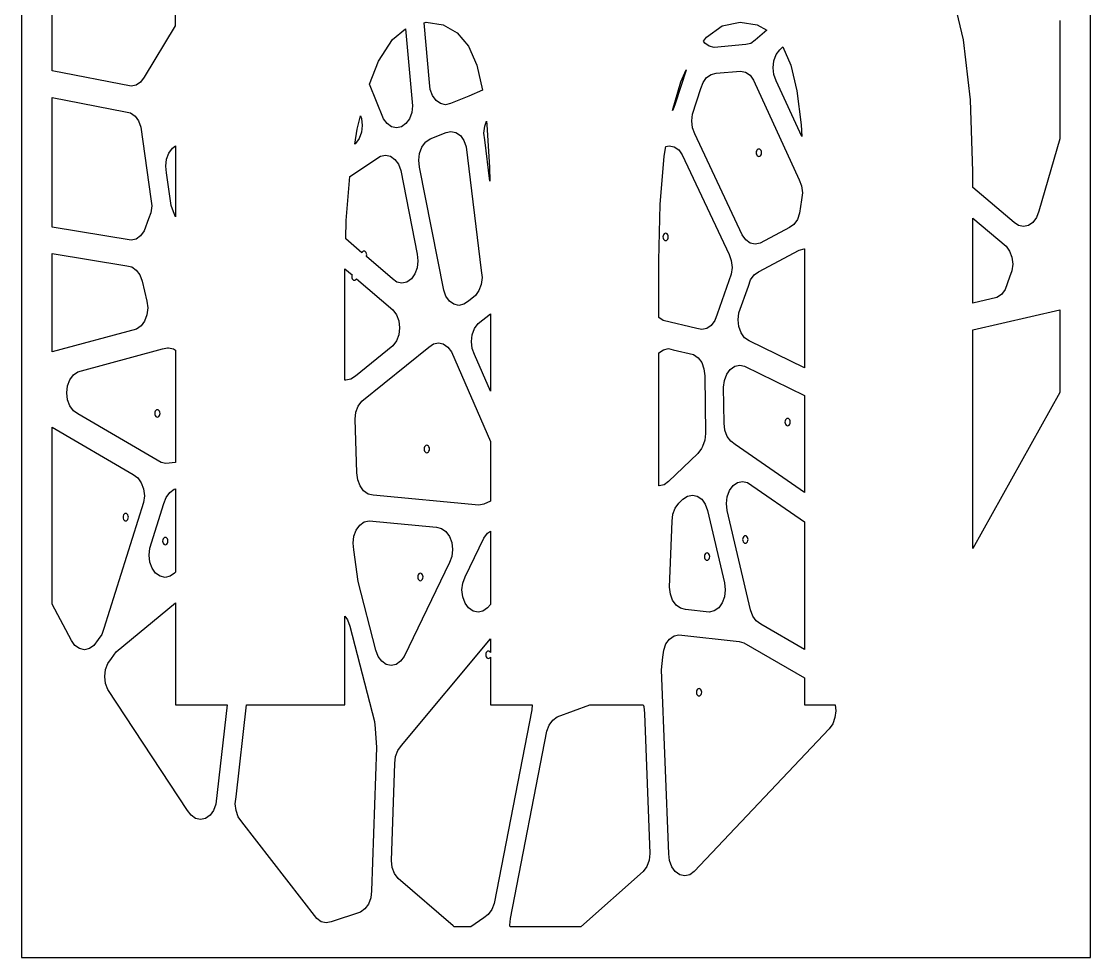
# Model space of a CAD drawing. Header units: metres. Extents: x 5 to 4553, y 5 to 890.
# Drawn here: x 1701 to 2221, y 5 to 460 of the extents above; entities that cross this region are included whole.
import ezdxf

# ---------------------------------------------------------------- set-up
doc = ezdxf.new("R2010")
doc.units = ezdxf.units.M

msp = doc.modelspace()

# ---------------------------------------------------------------- linework, layer by layer
for p, q in [((1701, 890), (1701, 5)), ((2221, 5), (2221, 890)), ((1716, 435.914), (1716, 546.756)), ((1775.82, 464.403), (1775.85, 457.821)), ((2159.21, 451.081), (2155.94, 464.636)), ((1775.85, 457.821), (1760.74, 432.92)), ((1896.82, 459.377), (1897.81, 459.618)), ((1899.5, 430.307), (1896.82, 459.377)), ((1897.81, 459.618), (1906.09, 458.315)), ((1906.09, 458.315), (1912.95, 454.406)), ((2034.17, 452.384), (2041.89, 457.81)), ((2041.89, 457.81), (2050.57, 459.618)), ((2050.57, 459.618), (2058.85, 458.315)), ((2058.85, 458.315), (2063.46, 455.685)), ((2206, 460.395), (2206, 402.898)), ((1881.41, 451.171), (1887.79, 456.411)), ((1887.79, 456.411), (1891.23, 419.044)), ((1912.95, 454.406), (1918.4, 447.891)), ((2063.46, 455.685), (2057.94, 450.863)), ((1874.66, 440.613), (1881.41, 451.171)), ((1918.4, 447.891), (1922.43, 438.77)), ((2032.69, 450.41), (2034.17, 452.384)), ((2033.38, 449.462), (2032.69, 450.41)), ((2035.55, 447.928), (2033.38, 449.462)), ((2037.96, 447.399), (2035.55, 447.928)), ((2053.35, 448.801), (2037.96, 447.399)), ((2055.76, 449.329), (2053.35, 448.801)), ((2057.94, 450.863), (2055.76, 449.329)), ((2069.78, 446.247), (2071.3, 447.571)), ((2071.3, 447.571), (2075.19, 438.77)), ((2162.65, 421.809), (2159.21, 451.081)), ((2066.95, 440.847), (2068.06, 443.858)), ((2068.06, 443.858), (2069.78, 446.247)), ((1870.28, 429.441), (1874.66, 440.613)), ((1922.43, 438.77), (1925.28, 426.556)), ((2066.57, 437.51), (2066.95, 440.847)), ((2066.95, 434.172), (2066.57, 437.51)), ((2075.19, 438.77), (2078.1, 426.302)), ((1754.43, 428.468), (1716, 435.914)), ((1760.74, 432.92), (1759.01, 430.53)), ((2024.28, 436.317), (2018.91, 419.945)), ((2021.63, 430.683), (2024.3, 436.529)), ((2024.3, 436.529), (2024.28, 436.317)), ((2032.55, 430.355), (2034.27, 432.744)), ((2034.27, 432.744), (2036.45, 434.278)), ((2036.45, 434.278), (2038.86, 434.807)), ((2038.86, 434.807), (2050.8, 435.894)), ((2050.8, 435.894), (2053.21, 435.365)), ((2053.21, 435.365), (2055.38, 433.831)), ((2055.38, 433.831), (2057.11, 431.442)), ((2068.06, 431.161), (2066.95, 434.172)), ((1756.84, 428.996), (1754.43, 428.468)), ((1759.01, 430.53), (1756.84, 428.996)), ((1877.12, 412.695), (1870.28, 429.441)), ((1899.88, 426.969), (1899.5, 430.307)), ((1900.99, 423.959), (1899.88, 426.969)), ((1925.28, 426.556), (1918.62, 423.59)), ((2017.66, 416.74), (2021.63, 430.683)), ((2027.39, 414.993), (2031.44, 427.344)), ((2031.44, 427.344), (2032.55, 430.355)), ((2057.11, 431.442), (2079.34, 383.046)), ((2080.52, 404.029), (2068.06, 431.161)), ((1716, 360.006), (1716, 422.981)), ((1716, 422.981), (1751.71, 416.061)), ((1902.71, 421.57), (1900.99, 423.959)), ((1904.89, 420.035), (1902.71, 421.57)), ((1918.62, 423.59), (1909.71, 420.035)), ((2078.1, 426.302), (2080.18, 409.746)), ((2163.79, 387.011), (2162.65, 421.809)), ((1751.71, 416.061), (1754.12, 415.532)), ((1891.23, 419.044), (1890.85, 415.706)), ((1907.3, 419.507), (1904.89, 420.035)), ((1909.71, 420.035), (1907.3, 419.507)), ((2017.8, 416.934), (2017.66, 416.74)), ((2018.91, 419.945), (2017.8, 416.934)), ((1754.12, 415.532), (1756.29, 413.998)), ((1756.29, 413.998), (1758.02, 411.609)), ((1758.02, 411.609), (1759.13, 408.598)), ((1864.23, 407.612), (1865.9, 414.14)), ((1865.9, 414.14), (1866.38, 412.81)), ((1866.38, 412.81), (1866.77, 409.473)), ((1878.85, 410.306), (1877.12, 412.695)), ((1889.74, 412.695), (1888.02, 410.306)), ((1890.85, 415.706), (1889.74, 412.695)), ((1926.34, 409.088), (1927.2, 411.438)), ((1927.2, 411.438), (1927.42, 409.746)), ((2027, 411.656), (2027.39, 414.993)), ((2027.39, 408.319), (2027, 411.656)), ((1759.13, 408.598), (1763.99, 373.717)), ((1863.09, 400.41), (1864.23, 407.612)), ((1866.38, 406.136), (1865.28, 403.125)), ((1866.77, 409.473), (1866.38, 406.136)), ((1881.02, 408.772), (1878.85, 410.306)), ((1883.43, 408.244), (1881.02, 408.772)), ((1885.84, 408.772), (1883.43, 408.244)), ((1888.02, 410.306), (1885.84, 408.772)), ((1899.85, 402.977), (1907.51, 406.035)), ((1907.51, 406.035), (1909.92, 406.564)), ((1909.92, 406.564), (1912.33, 406.035)), ((1912.33, 406.035), (1914.51, 404.501)), ((1925.96, 405.751), (1926.34, 409.088)), ((1926.34, 402.414), (1925.96, 405.751)), ((1927.42, 409.746), (1928.66, 389.101)), ((2028.49, 405.308), (2027.39, 408.319)), ((2080.18, 409.746), (2080.52, 404.029)), ((1863.55, 400.736), (1863.09, 400.41)), ((1865.28, 403.125), (1863.55, 400.736)), ((1895.74, 398.854), (1897.47, 401.244)), ((1897.47, 401.244), (1897.67, 401.443)), ((1897.67, 401.443), (1899.85, 402.977)), ((1914.51, 404.501), (1916.23, 402.112)), ((1916.23, 402.112), (1917.34, 399.101)), ((1928.78, 382.35), (1926.34, 402.414)), ((2051.61, 356.198), (2028.49, 405.308)), ((2206, 402.898), (2195.78, 367.74)), ((1771.62, 393.016), (1772.73, 396.027)), ((1772.73, 396.027), (1774.45, 398.416)), ((1774.45, 398.416), (1775.96, 399.477)), ((1775.96, 399.477), (1775.96, 365.035)), ((1894.25, 392.506), (1894.63, 395.844)), ((1894.63, 395.844), (1895.74, 398.854)), ((1917.34, 399.101), (1924.66, 338.864)), ((2013.68, 394.515), (2014.47, 399.238)), ((2014.47, 399.238), (2016.08, 399.592)), ((2016.08, 399.592), (2018.49, 399.063)), ((2018.49, 399.063), (2020.67, 397.529)), ((2020.67, 397.529), (2022.39, 395.14)), ((2058.42, 396.718), (2058.35, 396.162)), ((2058.35, 396.162), (2058.42, 395.606)), ((2058.6, 397.22), (2058.42, 396.718)), ((2058.42, 395.606), (2058.6, 395.104)), ((2058.89, 397.618), (2058.6, 397.22)), ((2059.25, 397.874), (2058.89, 397.618)), ((2059.65, 397.962), (2059.25, 397.874)), ((2060.05, 397.874), (2059.65, 397.962)), ((2060.42, 397.618), (2060.05, 397.874)), ((2060.7, 397.22), (2060.42, 397.618)), ((2060.89, 396.718), (2060.7, 397.22)), ((2060.7, 395.104), (2060.89, 395.606)), ((2060.95, 396.162), (2060.89, 396.718)), ((2060.89, 395.606), (2060.95, 396.162)), ((1771.24, 389.679), (1771.62, 393.016)), ((1860.74, 384.623), (1875.67, 394.471)), ((1875.67, 394.471), (1878.09, 395)), ((1878.09, 395), (1880.5, 394.471)), ((1880.5, 394.471), (1882.67, 392.937)), ((1882.67, 392.937), (1884.4, 390.548)), ((1884.4, 390.548), (1885.5, 387.537)), ((1894.63, 389.169), (1894.25, 392.506)), ((2011.69, 371.005), (2013.68, 394.515)), ((2022.39, 395.14), (2045.15, 346.793)), ((2058.6, 395.104), (2058.89, 394.706)), ((2058.89, 394.706), (2059.25, 394.45)), ((2059.25, 394.45), (2059.65, 394.362)), ((2059.65, 394.362), (2060.05, 394.45)), ((2060.05, 394.45), (2060.42, 394.706)), ((2060.42, 394.706), (2060.7, 395.104)), ((1771.62, 386.341), (1771.24, 389.679)), ((1773.83, 370.521), (1771.62, 386.341)), ((1885.5, 387.537), (1893.49, 346.942)), ((1906.38, 329.44), (1894.63, 389.169)), ((1928.66, 389.101), (1928.78, 382.35)), ((2163.79, 379.281), (2163.79, 387.011)), ((1858.93, 363.222), (1860.74, 384.623)), ((2079.34, 383.046), (2080.45, 380.035)), ((2080.45, 380.035), (2080.83, 376.698)), ((2080.83, 376.698), (2080.45, 373.36)), ((2183.78, 362.34), (2163.79, 379.281)), ((1763.99, 373.717), (1764.37, 370.379)), ((1764.37, 370.379), (1763.99, 367.042)), ((1774.94, 367.51), (1773.83, 370.521)), ((2011.03, 343.879), (2011.69, 371.005)), ((2080.45, 373.36), (2079.48, 366.755)), ((1762.88, 364.031), (1760.71, 358.16)), ((1763.99, 367.042), (1762.88, 364.031)), ((1775.96, 365.035), (1774.94, 367.51)), ((2079.48, 366.755), (2078.38, 363.744)), ((2163.79, 364.429), (2179.89, 350.788)), ((2163.79, 323.129), (2163.79, 364.429)), ((2194.67, 364.73), (2192.95, 362.34)), ((2195.78, 367.74), (2194.67, 364.73)), ((1754.4, 353.708), (1716, 360.006)), ((1858.71, 354.322), (1858.93, 363.222)), ((2074.48, 359.821), (2060.33, 352.275)), ((2076.65, 361.355), (2074.48, 359.821)), ((2078.38, 363.744), (2076.65, 361.355)), ((2185.95, 360.806), (2183.78, 362.34)), ((2188.36, 360.278), (2185.95, 360.806)), ((2190.77, 360.806), (2188.36, 360.278)), ((2192.95, 362.34), (2190.77, 360.806)), ((1756.81, 354.236), (1754.4, 353.708)), ((1758.99, 355.77), (1756.81, 354.236)), ((1760.71, 358.16), (1758.99, 355.77)), ((1866.59, 347.585), (1858.71, 354.322)), ((2013.08, 355.805), (2013.02, 355.249)), ((2013.02, 355.249), (2013.08, 354.693)), ((2013.27, 356.307), (2013.08, 355.805)), ((2013.08, 354.693), (2013.27, 354.191)), ((2013.56, 356.705), (2013.27, 356.307)), ((2013.27, 354.191), (2013.56, 353.793)), ((2013.92, 356.961), (2013.56, 356.705)), ((2013.56, 353.793), (2013.92, 353.537)), ((2014.32, 357.049), (2013.92, 356.961)), ((2014.72, 356.961), (2014.32, 357.049)), ((2015.08, 356.705), (2014.72, 356.961)), ((2014.72, 353.537), (2015.08, 353.793)), ((2015.37, 356.307), (2015.08, 356.705)), ((2015.08, 353.793), (2015.37, 354.191)), ((2015.56, 355.805), (2015.37, 356.307)), ((2015.37, 354.191), (2015.56, 354.693)), ((2015.62, 355.249), (2015.56, 355.805)), ((2015.56, 354.693), (2015.62, 355.249)), ((2053.34, 353.809), (2051.61, 356.198)), ((2055.51, 352.275), (2053.34, 353.809)), ((2013.92, 353.537), (2014.32, 353.449)), ((2014.32, 353.449), (2014.72, 353.537)), ((2057.92, 351.746), (2055.51, 352.275)), ((2060.33, 352.275), (2057.92, 351.746)), ((2059.56, 338.327), (2079.34, 348.881)), ((2079.34, 348.881), (2081.75, 349.409)), ((2081.75, 349.409), (2081.84, 349.39)), ((2081.84, 349.39), (2081.84, 291.584)), ((2179.89, 350.788), (2181.61, 348.398)), ((1716, 347.167), (1752.27, 341.217)), ((1716, 299.376), (1716, 347.167)), ((1866.6, 347.609), (1866.59, 347.585)), ((1866.89, 348.008), (1866.6, 347.609)), ((1867.25, 348.263), (1866.89, 348.008)), ((1867.65, 348.351), (1867.25, 348.263)), ((1868.06, 348.263), (1867.65, 348.351)), ((1868.42, 348.008), (1868.06, 348.263)), ((1868.71, 347.609), (1868.42, 348.008)), ((1868.89, 347.108), (1868.71, 347.609)), ((1868.79, 345.713), (1868.89, 345.995)), ((1881.48, 334.867), (1868.79, 345.713)), ((1868.95, 346.551), (1868.89, 347.108)), ((1868.89, 345.995), (1868.95, 346.551)), ((1893.49, 346.942), (1893.87, 343.605)), ((1893.87, 343.605), (1893.49, 340.267)), ((2011.03, 316.097), (2011.03, 343.879)), ((2045.15, 346.793), (2046.26, 343.783)), ((2046.26, 343.783), (2046.64, 340.445)), ((2181.61, 348.398), (2182.72, 345.388)), ((2182.72, 345.388), (2183.1, 342.05)), ((1752.27, 341.217), (1754.69, 340.689)), ((1754.69, 340.689), (1756.86, 339.155)), ((1756.86, 339.155), (1758.59, 336.766)), ((1858.27, 337.05), (1858.34, 339.76)), ((1858.34, 339.76), (1861.8, 336.8)), ((1893.49, 340.267), (1892.38, 337.257)), ((1924.66, 338.864), (1925.04, 335.526)), ((2046.64, 340.445), (2046.26, 337.108)), ((2057.39, 336.793), (2059.56, 338.327)), ((2182.72, 338.713), (2181.61, 335.702)), ((2183.1, 342.05), (2182.72, 338.713)), ((1758.59, 336.766), (1759.69, 333.755)), ((1759.69, 333.755), (1762.06, 324.069)), ((1858.27, 285.72), (1858.27, 337.05)), ((1861.7, 336.517), (1861.64, 335.961)), ((1861.64, 335.961), (1861.7, 335.404)), ((1861.8, 336.8), (1861.7, 336.517)), ((1861.7, 335.404), (1861.88, 334.903)), ((1861.88, 334.903), (1862.17, 334.504)), ((1862.17, 334.504), (1862.53, 334.249)), ((1862.53, 334.249), (1862.94, 334.161)), ((1862.94, 334.161), (1863.34, 334.249)), ((1863.34, 334.249), (1863.7, 334.504)), ((1863.7, 334.504), (1863.99, 334.903)), ((1863.99, 334.903), (1864, 334.927)), ((1864, 334.927), (1881.69, 319.819)), ((1883.66, 333.333), (1881.48, 334.867)), ((1886.07, 332.805), (1883.66, 333.333)), ((1888.48, 333.333), (1886.07, 332.805)), ((1890.65, 334.867), (1888.48, 333.333)), ((1892.38, 337.257), (1890.65, 334.867)), ((1925.04, 335.526), (1924.66, 332.189)), ((2046.26, 337.108), (2039.32, 317.661)), ((2054.55, 331.393), (2055.66, 334.404)), ((2055.66, 334.404), (2057.39, 336.793)), ((2181.61, 335.702), (2179.37, 329.719)), ((1907.49, 326.429), (1906.38, 329.44)), ((1923.55, 329.178), (1921.83, 326.789)), ((1924.66, 332.189), (1923.55, 329.178)), ((2049.9, 318.354), (2054.55, 331.393)), ((2179.37, 329.719), (2177.64, 327.329)), ((1762.06, 324.069), (1762.44, 320.732)), ((1909.21, 324.04), (1907.49, 326.429)), ((1911.39, 322.506), (1909.21, 324.04)), ((1913.8, 321.977), (1911.39, 322.506)), ((1916.21, 322.506), (1913.8, 321.977)), ((1918.38, 324.04), (1916.21, 322.506)), ((1921.83, 326.789), (1918.38, 324.04)), ((2175.47, 325.795), (2163.79, 323.129)), ((2177.64, 327.329), (2175.47, 325.795)), ((1762.06, 317.394), (1760.95, 314.383)), ((1762.44, 320.732), (1762.06, 317.394)), ((1881.69, 319.819), (1883.41, 317.43)), ((1883.41, 317.43), (1884.52, 314.419)), ((1923.1, 313.124), (1929.08, 317.898)), ((1929.08, 317.898), (1929.08, 280.363)), ((2039.32, 317.661), (2038.21, 314.651)), ((2049.52, 315.016), (2049.9, 318.354)), ((2163.79, 310.111), (2206, 319.747)), ((2206, 319.747), (2206, 279.693)), ((1760.95, 314.383), (1759.23, 311.994)), ((1884.52, 314.419), (1884.9, 311.082)), ((1921.38, 310.735), (1923.1, 313.124)), ((2013.08, 314.648), (2011.03, 316.097)), ((2029.49, 310.727), (2013.08, 314.648)), ((2036.49, 312.261), (2034.31, 310.727)), ((2038.21, 314.651), (2036.49, 312.261)), ((2049.9, 311.679), (2049.52, 315.016)), ((1757.05, 310.46), (1716, 299.376)), ((1759.23, 311.994), (1757.05, 310.46)), ((1884.52, 307.744), (1883.41, 304.734)), ((1884.9, 311.082), (1884.52, 307.744)), ((1919.89, 304.387), (1920.27, 307.724)), ((1920.27, 307.724), (1921.38, 310.735)), ((2031.9, 310.199), (2029.49, 310.727)), ((2034.31, 310.727), (2031.9, 310.199)), ((2051.01, 308.668), (2049.9, 311.679)), ((2052.73, 306.279), (2051.01, 308.668)), ((2163.79, 203.903), (2163.79, 310.111)), ((1881.69, 302.344), (1863.46, 287.65)), ((1866.55, 275.439), (1899.21, 301.759)), ((1883.41, 304.734), (1881.69, 302.344)), ((1899.21, 301.759), (1901.38, 303.293)), ((1901.38, 303.293), (1903.79, 303.822)), ((1903.79, 303.822), (1906.2, 303.293)), ((1906.2, 303.293), (1908.38, 301.759)), ((1908.38, 301.759), (1910.1, 299.37)), ((1920.27, 301.05), (1919.89, 304.387)), ((2054.91, 304.745), (2052.73, 306.279)), ((2081.84, 291.584), (2054.91, 304.745)), ((1728.51, 289.753), (1769.64, 300.858)), ((1769.64, 300.858), (1772.05, 301.387)), ((1772.05, 301.387), (1772.6, 301.386)), ((1772.6, 301.386), (1775.01, 300.857)), ((1775.01, 300.857), (1775.96, 300.19)), ((1775.96, 300.19), (1775.96, 245.661)), ((1910.1, 299.37), (1929.08, 255.821)), ((1921.38, 298.039), (1920.27, 301.05)), ((1929.08, 280.363), (1921.38, 298.039)), ((2011.03, 298.866), (2011.06, 298.914)), ((2011.03, 234.346), (2011.03, 298.866)), ((2011.06, 298.914), (2013.24, 300.448)), ((2013.24, 300.448), (2015.65, 300.977)), ((2015.65, 300.977), (2018.06, 300.448)), ((2018.06, 300.448), (2027.95, 298.085)), ((2027.95, 298.085), (2030.12, 296.551)), ((2030.12, 296.551), (2031.85, 294.162)), ((2031.85, 294.162), (2032.96, 291.151)), ((2045.75, 290.901), (2047.92, 292.435)), ((2047.92, 292.435), (2050.33, 292.964)), ((2050.33, 292.964), (2052.74, 292.435)), ((2052.74, 292.435), (2081.84, 278.215)), ((1724.61, 285.83), (1726.33, 288.219)), ((1726.33, 288.219), (1728.51, 289.753)), ((1861.28, 286.116), (1858.87, 285.588)), ((1863.46, 287.65), (1861.28, 286.116)), ((2032.96, 291.151), (2033.34, 287.814)), ((2033.34, 287.814), (2033.76, 259.762)), ((2042.91, 285.501), (2044.02, 288.512)), ((2044.02, 288.512), (2045.75, 290.901)), ((1723.12, 279.482), (1723.5, 282.819)), ((1723.5, 282.819), (1724.61, 285.83)), ((1858.87, 285.588), (1858.27, 285.72)), ((2042.53, 282.164), (2042.91, 285.501)), ((2042.8, 264.662), (2042.53, 282.164)), ((1723.5, 276.145), (1723.12, 279.482)), ((1724.61, 273.134), (1723.5, 276.145)), ((2081.84, 278.215), (2081.84, 231.123)), ((2206, 279.693), (2163.79, 203.903)), ((1726.33, 270.744), (1724.61, 273.134)), ((1728.51, 269.21), (1726.33, 270.744)), ((1766.06, 270.56), (1765.88, 270.058)), ((1766.35, 270.958), (1766.06, 270.56)), ((1766.71, 271.214), (1766.35, 270.958)), ((1767.12, 271.302), (1766.71, 271.214)), ((1767.52, 271.214), (1767.12, 271.302)), ((1767.88, 270.958), (1767.52, 271.214)), ((1768.17, 270.56), (1767.88, 270.958)), ((1768.35, 270.058), (1768.17, 270.56)), ((1863.72, 270.039), (1864.83, 273.05)), ((1864.83, 273.05), (1866.55, 275.439)), ((1768.9, 245.632), (1728.51, 269.21)), ((1765.88, 270.058), (1765.82, 269.502)), ((1765.82, 269.502), (1765.88, 268.945)), ((1765.88, 268.945), (1766.06, 268.444)), ((1766.06, 268.444), (1766.35, 268.045)), ((1766.35, 268.045), (1766.71, 267.79)), ((1766.71, 267.79), (1767.12, 267.702)), ((1767.12, 267.702), (1767.52, 267.79)), ((1767.52, 267.79), (1767.88, 268.045)), ((1767.88, 268.045), (1768.17, 268.444)), ((1768.17, 268.444), (1768.35, 268.945)), ((1768.42, 269.502), (1768.35, 270.058)), ((1768.35, 268.945), (1768.42, 269.502)), ((1863.34, 266.702), (1863.72, 270.039)), ((1864.21, 240.57), (1863.34, 266.702)), ((2072.42, 265.801), (2072.35, 265.245)), ((2072.35, 265.245), (2072.42, 264.688)), ((2072.6, 266.303), (2072.42, 265.801)), ((2072.89, 266.701), (2072.6, 266.303)), ((2073.25, 266.956), (2072.89, 266.701)), ((2073.65, 267.045), (2073.25, 266.956)), ((2074.05, 266.956), (2073.65, 267.045)), ((2074.42, 266.701), (2074.05, 266.956)), ((2074.7, 266.303), (2074.42, 266.701)), ((2074.89, 265.801), (2074.7, 266.303)), ((2074.95, 265.245), (2074.89, 265.801)), ((2074.89, 264.688), (2074.95, 265.245)), ((1716, 176.839), (1716, 262.752)), ((1716, 262.752), (1755.42, 239.74)), ((2043.18, 261.324), (2042.8, 264.662)), ((2044.29, 258.314), (2043.18, 261.324)), ((2072.42, 264.688), (2072.6, 264.187)), ((2072.6, 264.187), (2072.89, 263.788)), ((2072.89, 263.788), (2073.25, 263.533)), ((2073.25, 263.533), (2073.65, 263.445)), ((2073.65, 263.445), (2074.05, 263.533)), ((2074.05, 263.533), (2074.42, 263.788)), ((2074.42, 263.788), (2074.7, 264.187)), ((2074.7, 264.187), (2074.89, 264.688)), ((1929.08, 255.821), (1929.08, 226.828)), ((2033.38, 256.424), (2032.27, 253.414)), ((2033.76, 259.762), (2033.38, 256.424)), ((2046.01, 255.924), (2044.29, 258.314)), ((2048.19, 254.39), (2046.01, 255.924)), ((1896.92, 252.743), (1896.86, 252.186)), ((1896.86, 252.186), (1896.92, 251.63)), ((1897.11, 253.244), (1896.92, 252.743)), ((1896.92, 251.63), (1897.11, 251.128)), ((1897.4, 253.643), (1897.11, 253.244)), ((1897.11, 251.128), (1897.4, 250.73)), ((1897.76, 253.898), (1897.4, 253.643)), ((1897.4, 250.73), (1897.76, 250.474)), ((1898.16, 253.986), (1897.76, 253.898)), ((1897.76, 250.474), (1898.16, 250.386)), ((1898.56, 253.898), (1898.16, 253.986)), ((1898.16, 250.386), (1898.56, 250.474)), ((1898.92, 253.643), (1898.56, 253.898)), ((1898.56, 250.474), (1898.92, 250.73)), ((1899.21, 253.244), (1898.92, 253.643)), ((1898.92, 250.73), (1899.21, 251.128)), ((1899.4, 252.743), (1899.21, 253.244)), ((1899.21, 251.128), (1899.4, 251.63)), ((1899.46, 252.186), (1899.4, 252.743)), ((1899.4, 251.63), (1899.46, 252.186)), ((2030, 250.066), (2015.72, 236.385)), ((2031.73, 252.455), (2030, 250.066)), ((2032.27, 253.414), (2031.73, 252.455)), ((2081.84, 231.123), (2048.19, 254.39)), ((1771.31, 245.103), (1768.9, 245.632)), ((1775.96, 245.661), (1771.31, 245.103)), ((1755.42, 239.74), (1757.6, 238.206)), ((1864.59, 237.232), (1864.21, 240.57)), ((1757.6, 238.206), (1759.32, 235.817)), ((1759.32, 235.817), (1760.43, 232.806)), ((1865.7, 234.222), (1864.59, 237.232)), ((1867.43, 231.832), (1865.7, 234.222)), ((2011.14, 234.323), (2011.03, 234.346)), ((2013.55, 234.851), (2011.14, 234.323)), ((2015.72, 236.385), (2013.55, 234.851)), ((2045.41, 232.006), (2047.14, 234.395)), ((2047.14, 234.395), (2049.31, 235.929)), ((2049.31, 235.929), (2051.72, 236.458)), ((2051.72, 236.458), (2054.13, 235.929)), ((2054.13, 235.929), (2081.84, 216.773)), ((1760.43, 232.806), (1760.81, 229.469)), ((1760.81, 229.469), (1760.43, 226.131)), ((1771.41, 228.692), (1773.13, 231.081)), ((1773.13, 231.081), (1775.31, 232.615)), ((1775.31, 232.615), (1775.96, 232.758)), ((1775.96, 232.758), (1775.96, 192.284)), ((1869.6, 230.298), (1867.43, 231.832)), ((1872.01, 229.77), (1869.6, 230.298)), ((1923.46, 224.87), (1872.01, 229.77)), ((2022.73, 227.767), (2024.9, 229.301)), ((2024.9, 229.301), (2027.31, 229.83)), ((2027.31, 229.83), (2029.72, 229.301)), ((2029.72, 229.301), (2031.9, 227.767)), ((2043.92, 225.658), (2044.3, 228.995)), ((2044.3, 228.995), (2045.41, 232.006)), ((1760.43, 226.131), (1741.17, 164.968)), ((1763.45, 203.941), (1770.3, 225.681)), ((1770.3, 225.681), (1771.41, 228.692)), ((1925.87, 225.399), (1923.46, 224.87)), ((1929.08, 226.828), (1925.87, 225.399)), ((2019, 223.465), (2020.73, 225.854)), ((2020.73, 225.854), (2022.73, 227.767)), ((2031.9, 227.767), (2033.62, 225.378)), ((2033.62, 225.378), (2034.73, 222.367)), ((2044.3, 222.32), (2043.92, 225.658)), ((1750.52, 219.61), (1750.46, 219.053)), ((1750.46, 219.053), (1750.52, 218.497)), ((1750.7, 220.111), (1750.52, 219.61)), ((1750.52, 218.497), (1750.7, 217.995)), ((1750.99, 220.51), (1750.7, 220.111)), ((1751.35, 220.765), (1750.99, 220.51)), ((1751.76, 220.853), (1751.35, 220.765)), ((1752.16, 220.765), (1751.76, 220.853)), ((1752.52, 220.51), (1752.16, 220.765)), ((1752.81, 220.111), (1752.52, 220.51)), ((1752.99, 219.61), (1752.81, 220.111)), ((1752.81, 217.995), (1752.99, 218.497)), ((1753.06, 219.053), (1752.99, 219.61)), ((1752.99, 218.497), (1753.06, 219.053)), ((2017.52, 217.117), (2017.9, 220.454)), ((2017.9, 220.454), (2019, 223.465)), ((2034.73, 222.367), (2042.95, 187.074)), ((2055.56, 173.994), (2044.3, 222.32)), ((1750.7, 217.995), (1750.99, 217.597)), ((1750.99, 217.597), (1751.35, 217.341)), ((1751.35, 217.341), (1751.76, 217.253)), ((1751.76, 217.253), (1752.16, 217.341)), ((1752.16, 217.341), (1752.52, 217.597)), ((1752.52, 217.597), (1752.81, 217.995)), ((1863.83, 212.816), (1865.55, 215.205)), ((1865.55, 215.205), (1867.73, 216.739)), ((1867.73, 216.739), (1870.14, 217.268)), ((1870.14, 217.268), (1902.87, 214.151)), ((1902.87, 214.151), (1905.28, 213.622)), ((1905.28, 213.622), (1907.45, 212.088)), ((2016.23, 185.04), (2017.52, 217.117)), ((2081.84, 216.773), (2081.84, 154.7)), ((1769.95, 208.494), (1769.76, 207.992)), ((1770.24, 208.892), (1769.95, 208.494)), ((1770.6, 209.148), (1770.24, 208.892)), ((1771, 209.236), (1770.6, 209.148)), ((1771.4, 209.148), (1771, 209.236)), ((1771.76, 208.892), (1771.4, 209.148)), ((1772.05, 208.494), (1771.76, 208.892)), ((1772.24, 207.992), (1772.05, 208.494)), ((1862.34, 206.468), (1862.72, 209.805)), ((1862.72, 209.805), (1863.83, 212.816)), ((1907.45, 212.088), (1909.18, 209.699)), ((1909.18, 209.699), (1910.29, 206.688)), ((1916.77, 190.016), (1925.89, 208.903)), ((1925.89, 208.903), (1927.61, 211.292)), ((1927.61, 211.292), (1929.08, 212.324)), ((1929.08, 212.324), (1929.08, 176.625)), ((2051.84, 208.751), (2051.78, 208.194)), ((2051.78, 208.194), (2051.84, 207.638)), ((2052.03, 209.252), (2051.84, 208.751)), ((2052.32, 209.651), (2052.03, 209.252)), ((2052.68, 209.906), (2052.32, 209.651)), ((2053.08, 209.994), (2052.68, 209.906)), ((2053.48, 209.906), (2053.08, 209.994)), ((2053.84, 209.651), (2053.48, 209.906)), ((2054.13, 209.252), (2053.84, 209.651)), ((2054.32, 208.751), (2054.13, 209.252)), ((2054.38, 208.194), (2054.32, 208.751)), ((2054.32, 207.638), (2054.38, 208.194)), ((1763.07, 200.604), (1763.45, 203.941)), ((1769.76, 207.992), (1769.7, 207.436)), ((1769.7, 207.436), (1769.76, 206.879)), ((1769.76, 206.879), (1769.95, 206.378)), ((1769.95, 206.378), (1770.24, 205.979)), ((1770.24, 205.979), (1770.6, 205.724)), ((1770.6, 205.724), (1771, 205.636)), ((1771, 205.636), (1771.4, 205.724)), ((1771.4, 205.724), (1771.76, 205.979)), ((1771.76, 205.979), (1772.05, 206.378)), ((1772.05, 206.378), (1772.24, 206.879)), ((1772.3, 207.436), (1772.24, 207.992)), ((1772.24, 206.879), (1772.3, 207.436)), ((1862.72, 203.13), (1862.34, 206.468)), ((1864.78, 187.786), (1862.72, 203.13)), ((1910.29, 206.688), (1910.67, 203.351)), ((1910.67, 203.351), (1910.29, 200.013)), ((2051.84, 207.638), (2052.03, 207.136)), ((2052.03, 207.136), (2052.32, 206.738)), ((2052.32, 206.738), (2052.68, 206.482)), ((2052.68, 206.482), (2053.08, 206.394)), ((2053.08, 206.394), (2053.48, 206.482)), ((2053.48, 206.482), (2053.84, 206.738)), ((2053.84, 206.738), (2054.13, 207.136)), ((2054.13, 207.136), (2054.32, 207.638)), ((1763.45, 197.266), (1763.07, 200.604)), ((1910.29, 200.013), (1909.18, 197.003)), ((2033.24, 200.444), (2033.18, 199.888)), ((2033.18, 199.888), (2033.24, 199.332)), ((2033.43, 200.946), (2033.24, 200.444)), ((2033.24, 199.332), (2033.43, 198.83)), ((2033.71, 201.344), (2033.43, 200.946)), ((2033.43, 198.83), (2033.71, 198.432)), ((2034.08, 201.6), (2033.71, 201.344)), ((2033.71, 198.432), (2034.08, 198.176)), ((2034.48, 201.688), (2034.08, 201.6)), ((2034.08, 198.176), (2034.48, 198.088)), ((2034.88, 201.6), (2034.48, 201.688)), ((2034.48, 198.088), (2034.88, 198.176)), ((2035.24, 201.344), (2034.88, 201.6)), ((2034.88, 198.176), (2035.24, 198.432)), ((2035.53, 200.946), (2035.24, 201.344)), ((2035.24, 198.432), (2035.53, 198.83)), ((2035.71, 200.444), (2035.53, 200.946)), ((2035.53, 198.83), (2035.71, 199.332)), ((2035.78, 199.888), (2035.71, 200.444)), ((2035.71, 199.332), (2035.78, 199.888)), ((1764.56, 194.256), (1763.45, 197.266)), ((1766.29, 191.866), (1764.56, 194.256)), ((1909.18, 197.003), (1887.15, 151.402)), ((1768.46, 190.332), (1766.29, 191.866)), ((1770.87, 189.804), (1768.46, 190.332)), ((1773.28, 190.332), (1770.87, 189.804)), ((1775.46, 191.866), (1773.28, 190.332)), ((1775.96, 192.284), (1775.46, 191.866)), ((1873.43, 154.413), (1864.78, 187.786)), ((1893.83, 190.543), (1893.77, 189.987)), ((1893.77, 189.987), (1893.83, 189.43)), ((1894.02, 191.045), (1893.83, 190.543)), ((1893.83, 189.43), (1894.02, 188.929)), ((1894.31, 191.443), (1894.02, 191.045)), ((1894.02, 188.929), (1894.31, 188.53)), ((1894.67, 191.699), (1894.31, 191.443)), ((1894.31, 188.53), (1894.67, 188.275)), ((1895.07, 191.787), (1894.67, 191.699)), ((1894.67, 188.275), (1895.07, 188.187)), ((1895.47, 191.699), (1895.07, 191.787)), ((1895.07, 188.187), (1895.47, 188.275)), ((1895.83, 191.443), (1895.47, 191.699)), ((1895.47, 188.275), (1895.83, 188.53)), ((1896.12, 191.045), (1895.83, 191.443)), ((1895.83, 188.53), (1896.12, 188.929)), ((1896.31, 190.543), (1896.12, 191.045)), ((1896.12, 188.929), (1896.31, 189.43)), ((1896.37, 189.987), (1896.31, 190.543)), ((1896.31, 189.43), (1896.37, 189.987)), ((1915.66, 187.005), (1916.77, 190.016)), ((1915.28, 183.668), (1915.66, 187.005)), ((1915.66, 180.331), (1915.28, 183.668)), ((2016.61, 181.703), (2016.23, 185.04)), ((2042.95, 187.074), (2043.33, 183.737)), ((2043.33, 183.737), (2042.95, 180.399)), ((1725.35, 159.091), (1716, 176.839)), ((1747.16, 153.577), (1775.96, 177.493)), ((1775.96, 177.493), (1775.96, 127.857)), ((1916.77, 177.32), (1915.66, 180.331)), ((1918.49, 174.931), (1916.77, 177.32)), ((2017.72, 178.692), (2016.61, 181.703)), ((2019.45, 176.303), (2017.72, 178.692)), ((2041.84, 177.389), (2040.12, 174.999)), ((2042.95, 180.399), (2041.84, 177.389)), ((1920.67, 173.397), (1918.49, 174.931)), ((1923.08, 172.868), (1920.67, 173.397)), ((1925.49, 173.397), (1923.08, 172.868)), ((1927.66, 174.931), (1925.49, 173.397)), ((1929.08, 176.625), (1927.66, 174.931)), ((2021.62, 174.769), (2019.45, 176.303)), ((2024.03, 174.24), (2021.62, 174.769)), ((2035.53, 172.937), (2024.03, 174.24)), ((2037.94, 173.465), (2035.53, 172.937)), ((2040.12, 174.999), (2037.94, 173.465)), ((2056.67, 170.983), (2055.56, 173.994)), ((1858.27, 127.857), (1858.27, 171.005)), ((1858.27, 171.005), (1859.6, 169.159)), ((1859.6, 169.159), (1860.71, 166.149)), ((2058.39, 168.594), (2056.67, 170.983)), ((2060.57, 167.06), (2058.39, 168.594)), ((2081.84, 154.7), (2060.57, 167.06)), ((1740.07, 161.957), (1738.34, 159.568)), ((1741.17, 164.968), (1740.07, 161.957)), ((1860.71, 166.149), (1872.75, 119.67)), ((2016.21, 159.83), (2018.39, 161.364)), ((2018.39, 161.364), (2020.8, 161.892)), ((2020.8, 161.892), (2050, 158.583)), ((1727.07, 156.701), (1725.35, 159.091)), ((1729.25, 155.167), (1727.07, 156.701)), ((1736.24, 156.701), (1734.07, 155.167)), ((1738.34, 159.568), (1736.24, 156.701)), ((1885.8, 108.115), (1929.08, 159.874)), ((1929.08, 159.874), (1929.08, 153.356)), ((2013.38, 154.43), (2014.49, 157.44)), ((2014.49, 157.44), (2016.21, 159.83)), ((2050, 158.583), (2052.41, 158.054)), ((2052.41, 158.054), (2081.84, 140.954)), ((1731.66, 154.639), (1729.25, 155.167)), ((1734.07, 155.167), (1731.66, 154.639)), ((1744.79, 150.343), (1747.16, 153.577)), ((1874.53, 151.402), (1873.43, 154.413)), ((1876.26, 149.013), (1874.53, 151.402)), ((1887.15, 151.402), (1885.43, 149.013)), ((1926.87, 152.742), (1926.81, 152.186)), ((1926.81, 152.186), (1926.87, 151.629)), ((1927.06, 153.244), (1926.87, 152.742)), ((1926.87, 151.629), (1927.06, 151.128)), ((1927.34, 153.642), (1927.06, 153.244)), ((1927.06, 151.128), (1927.34, 150.729)), ((1927.71, 153.898), (1927.34, 153.642)), ((1928.11, 153.986), (1927.71, 153.898)), ((1928.51, 153.898), (1928.11, 153.986)), ((1928.87, 153.642), (1928.51, 153.898)), ((1929.08, 153.356), (1928.87, 153.642)), ((1928.87, 150.729), (1929.08, 151.016)), ((1929.08, 151.016), (1929.08, 127.857)), ((2012.34, 144.879), (2013, 151.092)), ((2013, 151.092), (2013.38, 154.43)), ((1741.96, 144.943), (1743.07, 147.954)), ((1743.07, 147.954), (1744.79, 150.343)), ((1878.43, 147.479), (1876.26, 149.013)), ((1880.84, 146.95), (1878.43, 147.479)), ((1883.25, 147.479), (1880.84, 146.95)), ((1885.43, 149.013), (1883.25, 147.479)), ((1927.34, 150.729), (1927.71, 150.474)), ((1927.71, 150.474), (1928.11, 150.386)), ((1928.11, 150.386), (1928.51, 150.474)), ((1928.51, 150.474), (1928.87, 150.729)), ((1741.58, 141.606), (1741.96, 144.943)), ((1741.96, 138.268), (1741.58, 141.606)), ((2015.81, 55.5061), (2012.34, 144.879)), ((2081.84, 140.954), (2081.84, 127.857)), ((1743.07, 135.258), (1741.96, 138.268)), ((1781.85, 76.543), (1743.07, 135.258)), ((2029.82, 135.408), (2029.53, 135.01)), ((2030.18, 135.664), (2029.82, 135.408)), ((2030.58, 135.752), (2030.18, 135.664)), ((2030.98, 135.664), (2030.58, 135.752)), ((2031.34, 135.408), (2030.98, 135.664)), ((2031.63, 135.01), (2031.34, 135.408)), ((2029.34, 134.508), (2029.28, 133.952)), ((2029.28, 133.952), (2029.34, 133.395)), ((2029.53, 135.01), (2029.34, 134.508)), ((2029.34, 133.395), (2029.53, 132.894)), ((2029.53, 132.894), (2029.82, 132.495)), ((2029.82, 132.495), (2030.18, 132.24)), ((2030.18, 132.24), (2030.58, 132.152)), ((2030.58, 132.152), (2030.98, 132.24)), ((2030.98, 132.24), (2031.34, 132.495)), ((2031.34, 132.495), (2031.63, 132.894)), ((2031.82, 134.508), (2031.63, 135.01)), ((2031.63, 132.894), (2031.82, 133.395)), ((2031.88, 133.952), (2031.82, 134.508)), ((2031.82, 133.395), (2031.88, 133.952)), ((1775.96, 127.857), (1801.12, 127.857)), ((1801.12, 127.857), (1795.57, 79.5536)), ((1805.39, 83.1077), (1810.53, 127.857)), ((1810.53, 127.857), (1858.27, 127.857)), ((1929.08, 127.857), (1949.48, 127.857)), ((1949.21, 125.484), (1930.9, 31.3397)), ((1949.48, 127.857), (1949.21, 125.484)), ((1961.62, 121.939), (1977.5, 127.857)), ((1977.5, 127.857), (2003.33, 127.857)), ((2003.33, 127.857), (2003.65, 127.006)), ((2003.65, 127.006), (2004.03, 123.668)), ((2081.84, 127.857), (2096.72, 127.857)), ((2097.05, 124.978), (2096.67, 121.641)), ((2096.72, 127.857), (2097.05, 124.978)), ((1872.75, 119.67), (1873.13, 116.333)), ((1957.72, 118.015), (1959.45, 120.405)), ((1959.45, 120.405), (1961.62, 121.939)), ((2004.03, 123.668), (2006.67, 55.6327)), ((2096.67, 121.641), (2095.56, 118.63)), ((1873.13, 116.333), (1873.73, 107.164)), ((1938.93, 24.052), (1956.61, 115.005)), ((1956.61, 115.005), (1957.72, 118.015)), ((2093.83, 116.241), (2028.2, 46.7688)), ((2095.56, 118.63), (2093.83, 116.241)), ((1873.73, 107.164), (1871.31, 37.3706)), ((1882.97, 102.715), (1884.08, 105.725)), ((1884.08, 105.725), (1885.8, 108.115)), ((1880.95, 52.1498), (1882.59, 99.3772)), ((1882.59, 99.3772), (1882.97, 102.715)), ((1795.57, 79.5536), (1794.47, 76.543)), ((1805.01, 79.7703), (1805.39, 83.1077)), ((1805.39, 76.4329), (1805.01, 79.7703)), ((1783.57, 74.1537), (1781.85, 76.543)), ((1785.75, 72.6196), (1783.57, 74.1537)), ((1792.74, 74.1537), (1790.57, 72.6196)), ((1794.47, 76.543), (1792.74, 74.1537)), ((1806.5, 73.4222), (1805.39, 76.4329)), ((1808.22, 71.0329), (1806.5, 73.4222)), ((1788.16, 72.091), (1785.75, 72.6196)), ((1790.57, 72.6196), (1788.16, 72.091)), ((1844.68, 23.9846), (1808.22, 71.0329)), ((1881.33, 48.8124), (1880.95, 52.1498)), ((2006.29, 52.2953), (2005.18, 49.2846)), ((2006.67, 55.6327), (2006.29, 52.2953)), ((2016.19, 52.1687), (2015.81, 55.5061)), ((2017.3, 49.1581), (2016.19, 52.1687)), ((1882.44, 45.8017), (1881.33, 48.8124)), ((2003.46, 46.8953), (1973.06, 20)), ((2005.18, 49.2846), (2003.46, 46.8953)), ((2019.03, 46.7688), (2017.3, 49.1581)), ((1884.17, 43.4124), (1882.44, 45.8017)), ((1910.95, 20.3907), (1884.17, 43.4124)), ((2021.2, 45.2347), (2019.03, 46.7688)), ((2023.61, 44.7061), (2021.2, 45.2347)), ((2026.02, 45.2347), (2023.61, 44.7061)), ((2028.2, 46.7688), (2026.02, 45.2347)), ((1871.31, 37.3706), (1870.93, 34.0332)), ((1870.93, 34.0332), (1869.82, 31.0225)), ((1930.9, 31.3397), (1929.79, 28.329)), ((1865.92, 27.0992), (1851.67, 22.4506)), ((1868.1, 28.6332), (1865.92, 27.0992)), ((1869.82, 31.0225), (1868.1, 28.6332)), ((1929.79, 28.329), (1928.07, 25.9397)), ((1846.85, 22.4506), (1844.68, 23.9846)), ((1849.26, 21.922), (1846.85, 22.4506)), ((1851.67, 22.4506), (1849.26, 21.922)), ((1925.89, 24.4056), (1919.58, 20)), ((1928.07, 25.9397), (1925.89, 24.4056)), ((1938.55, 20.7146), (1938.93, 24.052)), ((1911.5, 20), (1910.95, 20.3907)), ((1919.58, 20), (1911.5, 20)), ((1938.63, 20), (1938.55, 20.7146)), ((1973.06, 20), (1938.63, 20)), ((1701, 5), (2221, 5))]:
    msp.add_line(p, q)

doc.saveas('drawing.dxf')
